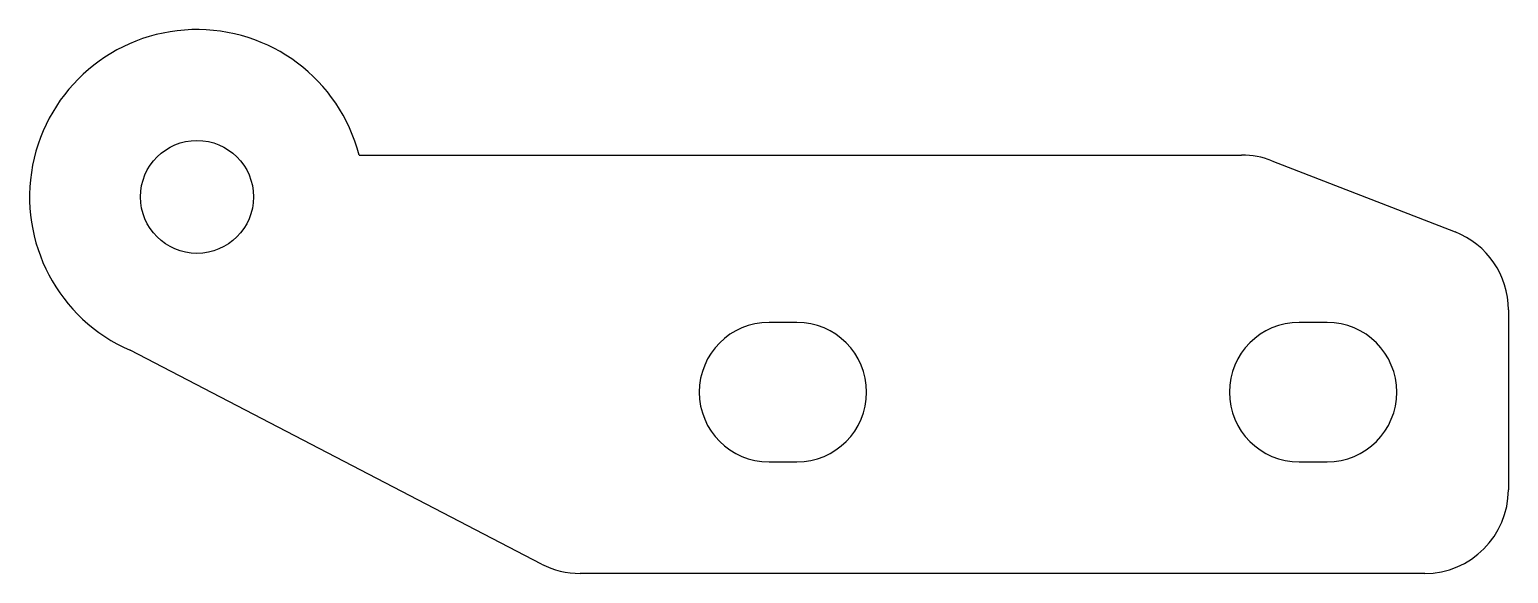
# Model space of a CAD drawing. Extents: x -53 to 53, y -20 to 20.
import ezdxf

# ---------------------------------------------------------------- set-up
doc = ezdxf.new("R2010")
doc.units = 0

msp = doc.modelspace()

# ---------------------------------------------------------------- linework, layer by layer
at = {"layer": 'TAGLIO', "color": 2}
for p, q in [((-29.38105, 10.5), (2.246672, 10.5)), ((2.246672, 10.5), (33.874393, 10.5)), ((36.049071, 10.092028), (49.174678, 4.987625)), ((53, -0.604403), (53, -13.5)), ((2, -1.5), (0, -1.5)), ((40, -1.5), (38, -1.5)), ((-16.300586, -18.824279), (-45.795832, -3.5)), ((0, -11.5), (1, -11.5)), ((1, -11.5), (2, -11.5)), ((38, -11.5), (39, -11.5)), ((39, -11.5), (40, -11.5)), ((47, -19.5), (-13.534352, -19.5))]:
    msp.add_line(p, q, dxfattribs=at)
msp.add_circle((-41, 7.5), 4.05, dxfattribs=at)
for centre, radius, start, end in [((-41, 7.5), 12, 14.477512, 246.443536), ((33.874393, 4.5), 6, 68.749494, 90), ((47, -0.604403), 6, 0, 68.749494), ((0, -6.5), 5, 90, 270), ((2, -6.5), 5, 270, 90), ((38, -6.5), 5, 90, 270), ((40, -6.5), 5, 270, 90), ((47, -13.5), 6, 270, 360), ((-13.534352, -13.5), 6, 242.54583, 270)]:
    msp.add_arc(centre, radius, start, end, dxfattribs=at)

doc.saveas('drawing.dxf')
